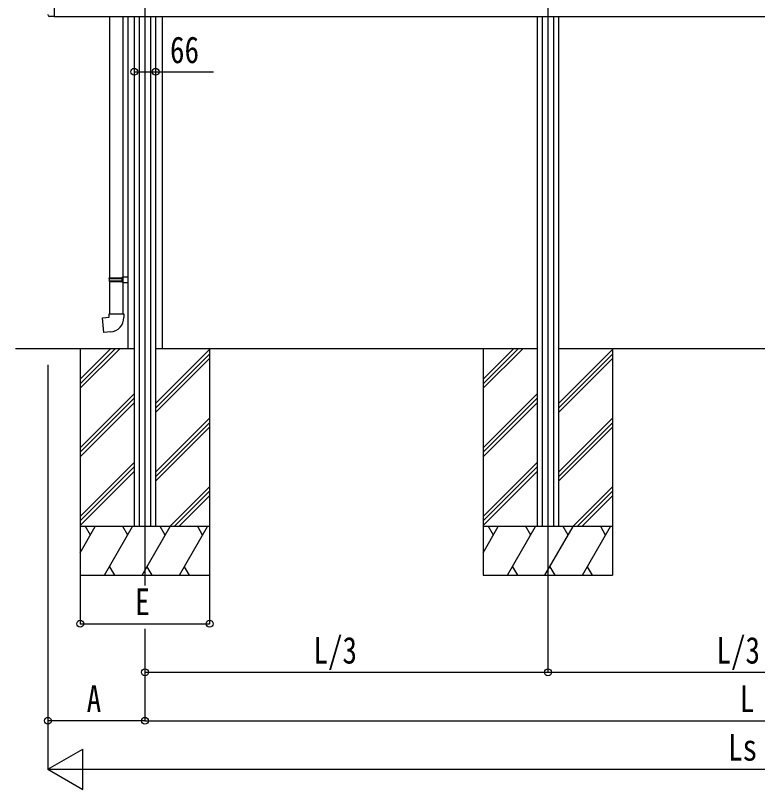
# Model space of a CAD drawing. Units: millimetres, scale not verified. Extents: x -10512 to 10512, y -7425 to 7425.
# Drawn here: x -2497 to -204, y -115 to 2277 of the extents above; entities that cross this region are included whole.
import ezdxf
from ezdxf.enums import TextEntityAlignment as Align

# ---------------------------------------------------------------- set-up
doc = ezdxf.new("R2010")
doc.units = ezdxf.units.MM
doc.header["$LTSCALE"] = 40
for name, color, linetype in [('0-3_YKK_12', 2, 'Continuous'), ('0-4_YKK_13', 4, 'Continuous'), ('0-5_YKK_A1', 4, 'Continuous'), ('0-6_YKK_D', 6, 'Continuous')]:
    doc.layers.add(name, color=color, linetype=linetype)
doc.styles.add('ＭＳ ゴシック', font='')
doc.styles.get('ＭＳ ゴシック').set_extended_font_data('MS Gothic')

msp = doc.modelspace()

# ---------------------------------------------------------------- linework, layer by layer
at = {"layer": '0-3_YKK_12'}
for p, q in [((-2097.17, 4016.01), (-2097.17, 514.93)), ((-851.84, 4016.01), (-851.84, 501.9))]:
    msp.add_line(p, q, dxfattribs=at)
at = {"layer": '0-4_YKK_13'}
for p, q in [((-2377.17, 2273.8), (-2392.46, 2274.6)), ((-2206.17, 2274.3), (-2206.17, 1466.87)), ((-2164.17, 1469.43), (-2164.17, 2274.3)), ((-2208.17, 1464.87), (-2207.17, 1466.87)), ((-2208.17, 1464.87), (-2164.17, 1464.87)), ((-2208.17, 1464.87), (-2208.17, 1456.87)), ((-2207.17, 1466.87), (-2164.17, 1466.87)), ((-2168.65, 1464.87), (-2169.08, 1466.87)), ((-2166.17, 1469.37), (-2150.17, 1469.84)), ((-2166.17, 1467.37), (-2166.17, 1469.37)), ((-2166.17, 1467.37), (-2164.17, 1467.37)), ((-2164.17, 1466.87), (-2164.17, 1466.32)), ((-2150.17, 1469.84), (-2150.17, 1451.9)), ((-2208.17, 1456.87), (-2164.17, 1456.87)), ((-2208.17, 1456.87), (-2207.17, 1454.87)), ((-2207.17, 1454.87), (-2164.17, 1454.87)), ((-2206.17, 1454.87), (-2206.17, 1354.87)), ((-2166.17, 1452.37), (-2166.17, 1454.37)), ((-2166.17, 1452.37), (-2150.17, 1451.9)), ((-2164.17, 1354.87), (-2164.17, 1452.31)), ((-2208.17, 1354.87), (-2162.17, 1354.87)), ((-2208.17, 1344.87), (-2208.17, 1354.87)), ((-2162.17, 1354.87), (-2162.17, 1343.95))]:
    msp.add_line(p, q, dxfattribs=at)
for points in [[(-2168.65, 1464.87), (-2168.65, 1456.87), (-2169.08, 1454.87)], [(-2166.17, 1454.37), (-2164.17, 1454.37), (-2164.17, 1467.37)], [(-2203.25, 1299.12), (-2224.08, 1297.3), (-2228.09, 1343.13), (-2208.17, 1344.87)]]:
    msp.add_lwpolyline(points, dxfattribs=at)
for centre, radius, start, end in [((-2392.17, 2280.09), 5.5, 180, 267), ((-2207.17, 1343.95), 45, 275, 0)]:
    msp.add_arc(centre, radius, start, end, dxfattribs=at)
at = {"layer": '0-5_YKK_A1'}
for p, q in [((-2377.17, 3110.8), (-2377.17, 2273.8)), ((-2377.17, 2274.3), (1918.83, 2274.3)), ((-2150.17, 2274.3), (-2150.17, 1247.3)), ((-2130.17, 2274.3), (-2130.17, 697.3)), ((-2114.67, 2274.3), (-2114.67, 697.3)), ((-2079.67, 2274.3), (-2079.67, 697.3)), ((-2064.17, 2274.3), (-2064.17, 697.3)), ((-2044.17, 2274.3), (-2044.17, 1247.3)), ((-884.84, 2274.3), (-884.84, 697.3)), ((-869.34, 2274.3), (-869.34, 697.3)), ((-834.34, 2274.3), (-834.34, 697.3)), ((-818.84, 2274.3), (-818.84, 697.3)), ((-2130.17, 1247.3), (-2497.17, 1247.3)), ((-2297.17, 1247.3), (-2297.17, 547.3)), ((-2297.17, 1153.32), (-2203.19, 1247.3)), ((-2297.17, 1139.18), (-2189.05, 1247.3)), ((-2297.17, 1125.04), (-2174.91, 1247.3)), ((-884.84, 1247.3), (-2064.17, 1247.3)), ((-2064.17, 1077.95), (-1897.17, 1244.95)), ((-1897.17, 1247.3), (-1897.17, 547.3)), ((-1051.84, 1247.3), (-1051.84, 547.3)), ((-1051.84, 1153.32), (-957.86, 1247.3)), ((-1051.84, 1139.18), (-943.71, 1247.3)), ((-1051.84, 1125.04), (-929.57, 1247.3)), ((360.5, 1247.3), (-818.84, 1247.3)), ((-818.84, 1077.95), (-651.84, 1244.95)), ((-651.84, 1247.3), (-651.84, 547.3)), ((-2064.17, 1063.81), (-1897.17, 1230.81)), ((-818.84, 1063.81), (-651.84, 1230.81)), ((-2064.17, 1049.67), (-1897.17, 1216.67)), ((-818.84, 1049.67), (-651.84, 1216.67)), ((-2297.17, 941.19), (-2130.17, 1108.19)), ((-1051.84, 941.19), (-884.84, 1108.19)), ((-2297.17, 927.05), (-2130.17, 1094.05)), ((-2297.17, 912.91), (-2130.17, 1079.91)), ((-1051.84, 927.05), (-884.84, 1094.05)), ((-1051.84, 912.91), (-884.84, 1079.91)), ((-2064.17, 865.82), (-1897.17, 1032.82)), ((-818.84, 865.82), (-651.84, 1032.82)), ((-2064.17, 851.68), (-1897.17, 1018.68)), ((-818.84, 851.68), (-651.84, 1018.68)), ((-2064.17, 837.54), (-1897.17, 1004.54)), ((-818.84, 837.54), (-651.84, 1004.54)), ((-2297.17, 729.06), (-2130.17, 896.06)), ((-1051.84, 729.06), (-884.84, 896.06)), ((-2297.17, 714.92), (-2130.17, 881.92)), ((-2297.17, 700.77), (-2130.17, 867.77)), ((-1051.84, 714.92), (-884.84, 881.92)), ((-1051.84, 700.77), (-884.84, 867.77)), ((-2020.56, 697.3), (-1897.17, 820.69)), ((-775.23, 697.3), (-651.84, 820.69)), ((-2006.42, 697.3), (-1897.17, 806.55)), ((-1992.28, 697.3), (-1897.17, 792.41)), ((-761.09, 697.3), (-651.84, 806.55)), ((-746.94, 697.3), (-651.84, 792.41)), ((-1897.17, 697.3), (-2297.17, 697.3)), ((-2297.17, 616.55), (-2250.55, 697.3)), ((-2265.55, 671.32), (-2280.55, 697.3)), ((-2221.68, 547.3), (-2135.08, 697.3)), ((-2150.08, 671.32), (-2165.08, 697.3)), ((-2106.21, 547.3), (-2019.61, 697.3)), ((-2034.61, 671.32), (-2049.61, 697.3)), ((-1990.74, 547.3), (-1904.14, 697.3)), ((-1919.14, 671.32), (-1934.14, 697.3)), ((-651.84, 697.3), (-1051.84, 697.3)), ((-1051.84, 616.55), (-1005.22, 697.3)), ((-1020.22, 671.32), (-1035.22, 697.3)), ((-976.35, 547.3), (-889.75, 697.3)), ((-904.75, 671.32), (-919.75, 697.3)), ((-860.88, 547.3), (-774.28, 697.3)), ((-789.28, 671.32), (-804.28, 697.3)), ((-745.41, 547.3), (-658.81, 697.3)), ((-673.81, 671.32), (-688.81, 697.3)), ((-2206.68, 573.28), (-2191.68, 547.3)), ((-2091.21, 573.28), (-2076.21, 547.3)), ((-1975.74, 573.28), (-1960.74, 547.3)), ((-961.35, 573.28), (-946.35, 547.3)), ((-845.88, 573.28), (-830.88, 547.3)), ((-730.41, 573.28), (-715.41, 547.3)), ((-2297.17, 547.3), (-1897.17, 547.3)), ((-1051.84, 547.3), (-651.84, 547.3))]:
    msp.add_line(p, q, dxfattribs=at)
at = {"layer": '0-6_YKK_D'}
for p, q in [((-2130.17, 2142.28), (-2130.17, 2102.33)), ((-2064.17, 2142.28), (-2064.17, 2102.33)), ((-2397.17, 1197.74), (-2397.17, 96.3)), ((-2297.17, 546.3), (-2297.17, 396.3)), ((-1897.17, 546.3), (-1897.17, 396.3)), ((-851.84, 500.9), (-851.84, 246.3)), ((-851.84, 491.93), (-851.84, 246.3)), ((-2397.17, 440.07), (-2397.17, -53.7)), ((-2297.17, 397.3), (-1897.17, 397.3)), ((-2097.17, 381.99), (-2097.17, 246.3)), ((-2097.17, 381.99), (-2097.17, 96.3)), ((-2097.17, 381.99), (-2097.17, 96.3)), ((-2097.17, 247.3), (-851.84, 247.3)), ((-851.84, 247.3), (393.5, 247.3)), ((-2097.17, 97.3), (-2397.17, 97.3)), ((-2097.17, 97.3), (1638.83, 97.3)), ((-2397.17, -52.7), (-2288.92, 9.8)), ((-2288.92, -115.2), (-2288.92, 9.8)), ((-2397.17, -52.7), (-2288.92, -115.2)), ((-2397.17, -52.7), (-2180.66, -52.7)), ((-2272.17, -52.7), (1813.83, -52.7))]:
    msp.add_line(p, q, dxfattribs=at)
msp.add_lwpolyline([(-2130.17, 2103.33), (-2064.17, 2103.33), (-1885.67, 2103.33)], dxfattribs=at)
for centre in [(-2130.17, 2103.33), (-2064.17, 2103.33), (-2297.17, 397.3), (-1897.17, 397.3), (-2097.17, 247.3), (-851.84, 247.3), (-851.84, 247.3), (-2397.17, 97.3), (-2097.17, 97.3), (-2097.17, 97.3)]:
    msp.add_circle(centre, 10.62, dxfattribs=at)

# ---------------------------------------------------------------- texts
at = {"layer": '0-6_YKK_D', "style": 'ＭＳ ゴシック', "width": 0.8}
for s, p in [('66', (-2019.67, 2105.33)), ('E', (-2127.17, 399.3)), ('L/3', (-1576.5, 249.3)), ('L/3', (-331.17, 249.3)), ('A', (-2277.17, 99.3)), ('L', (-259.17, 99.3)), ('Ls', (-295.17, -50.7))]:
    msp.add_text(s, height=82.48, dxfattribs=at).set_placement(p, align=Align.BOTTOM_LEFT)

doc.saveas('drawing.dxf')
